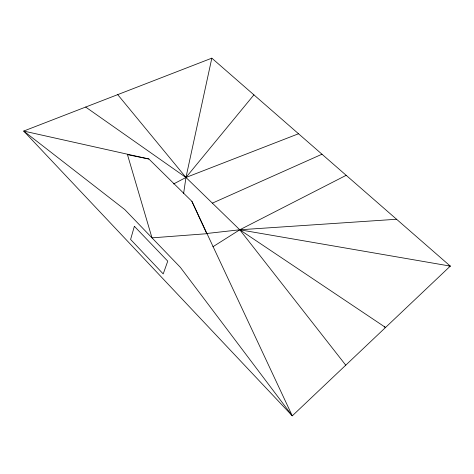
<?xml version="1.0" encoding="UTF-8"?>
<svg xmlns="http://www.w3.org/2000/svg" width="474" height="474" viewBox="0 0 474 474"><rect width="100%" height="100%" fill="white"/><g stroke="black" fill="none" stroke-linecap="round" stroke-linejoin="round"><path stroke-width="0.71" d="M183.622 193.439L185.956 177.477L211.831 58.16L450.3 266.11L292.286 415.84L23.7 131.061L211.831 58.16M253.916 94.859L185.956 177.477L173.585 183.959M212.879 246.782L239.779 229.783L346.18 175.315M212.37 203.145L321.988 154.216M298.525 133.757L185.956 177.477L85.658 107.053M206.824 233.486L239.779 229.783L396.578 219.261M448.825 266.003L450.3 266.11L239.779 229.783L185.956 177.477L117.712 94.634M148.883 158.997L127.47 154.66L151.994 237.859L206.765 233.712L191.905 201.349L148.883 158.997L23.7 131.061L124.751 209.549L180.351 267.33L292.286 415.84L191.905 201.349M384.224 326.805L385.552 327.463L239.779 229.783L345.759 365.17M134.367 226.294L130.599 239.453L163.216 273.919L167.743 261.144L134.367 226.294"/></g></svg>
